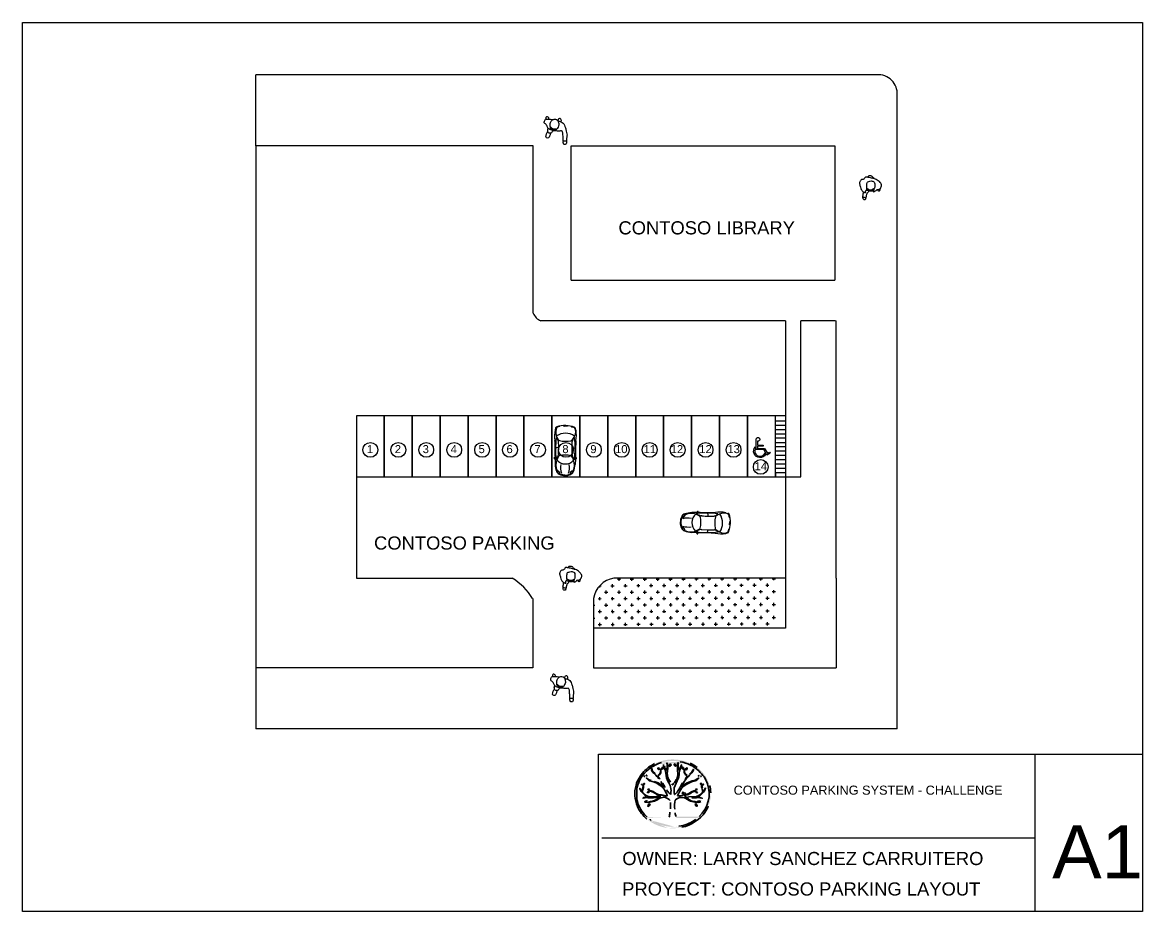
# Model space of a CAD drawing. Header units: millimetres. Extents: x 1784 to 1895, y 2074 to 2162.
import ezdxf

# ---------------------------------------------------------------- set-up
doc = ezdxf.new("R2010")
doc.units = ezdxf.units.MM
doc.layers.add('PDF_Geometry', color=7, linetype='Continuous')
doc.layers.add('PDF_Solid Fills', color=7, linetype='Continuous')
doc.styles.get("Standard").update_dxf_attribs({"font": 'arial.ttf'})

# ---------------------------------------------------------------- blocks, each defined once
blk = doc.blocks.new('pa37-15')
for points, knots in [([(1.908, 2.579), (1.939, 2.577), (2, 2.556), (2.042, 2.516), (2.065, 2.456), (2.088, 2.387), (2.101, 2.316), (2.118, 2.262), (2.097, 2.185), (2.103, 2.147), (2.102, 2.121), (2.094, 2.117), (2.068, 2.115), (2.04, 2.122), (2.02, 2.125), (2.025, 2.155), (2.026, 2.209), (2.013, 2.263), (2.014, 2.308), (2.006, 2.348), (1.981, 2.358), (1.941, 2.347), (1.881, 2.349), (1.807, 2.358), (1.71, 2.378), (1.656, 2.439), (1.65, 2.476), (1.63, 2.505), (1.595, 2.524), (1.579, 2.559), (1.597, 2.597), (1.611, 2.627), (1.632, 2.627), (1.677, 2.627), (1.734, 2.627), (1.77, 2.619), (1.788, 2.615)], [0, 0, 0, 0, 0.512573, 0.902477, 1.32851, 1.797822, 2.252522, 2.662951, 3.13742, 3.480458, 3.734938, 3.883977, 4.158334, 4.456627, 4.669367, 4.939512, 5.343632, 5.750156, 6.1175, 6.449834, 6.706389, 7.035447, 7.442725, 7.905292, 8.431323, 8.890507, 9.205865, 9.50871, 9.838045, 10.14558, 10.484906, 10.775635, 10.996579, 11.350767, 11.754305, 12.145404, 12.145404, 12.145404, 12.145404]), ([(1.694, 2.627), (1.694, 2.633), (1.692, 2.644), (1.688, 2.665), (1.66, 2.68), (1.623, 2.675), (1.626, 2.647), (1.62, 2.633), (1.618, 2.626)], [0, 0, 0, 0, 0.220425, 0.453174, 0.744566, 1.036274, 1.290146, 1.544553, 1.544553, 1.544553, 1.544553]), ([(1.871, 2.395), (1.88, 2.399), (1.895, 2.419), (1.914, 2.468), (1.931, 2.508), (1.908, 2.549), (1.914, 2.584), (1.869, 2.622), (1.818, 2.625), (1.775, 2.612), (1.741, 2.582), (1.72, 2.523), (1.728, 2.496), (1.718, 2.449), (1.75, 2.434), (1.77, 2.407), (1.803, 2.395), (1.839, 2.393), (1.862, 2.391), (1.871, 2.395)], [0, 0, 0, 0, 0.298759, 0.687843, 1.027664, 1.371542, 1.675859, 2.055884, 2.43009, 2.775284, 3.130124, 3.536206, 3.818582, 4.156444, 4.451435, 4.754608, 5.060438, 5.380194, 5.676541, 5.676541, 5.676541, 5.676541]), ([(1.975, 2.563), (1.98, 2.574), (1.982, 2.597), (1.974, 2.612), (1.961, 2.648), (1.912, 2.641), (1.91, 2.615), (1.902, 2.601), (1.9, 2.593)], [0.006897, 0.006897, 0.006897, 0.006897, 0.30371, 0.525988, 0.830395, 1.155184, 1.409315, 1.668249, 1.668249, 1.668249, 1.668249]), ([(1.73, 2.301), (1.726, 2.277), (1.707, 2.234), (1.689, 2.182), (1.633, 2.193), (1.618, 2.223), (1.64, 2.288), (1.657, 2.325), (1.669, 2.344)], [0, 0, 0, 0, 0.454132, 0.814085, 1.165949, 1.450891, 1.875973, 2.30239, 2.30239, 2.30239, 2.30239]), ([(1.787, 2.363), (1.781, 2.35), (1.765, 2.327), (1.739, 2.296), (1.699, 2.304), (1.668, 2.319), (1.67, 2.352), (1.663, 2.372), (1.669, 2.404), (1.676, 2.419)], [0, 0, 0, 0, 0.344931, 0.665353, 0.989568, 1.282598, 1.561574, 1.812786, 2.174708, 2.174708, 2.174708, 2.174708]), ([(1.871, 2.395), (1.865, 2.386), (1.849, 2.37), (1.808, 2.37), (1.759, 2.385), (1.727, 2.414), (1.726, 2.438), (1.728, 2.449)], [0, 0, 0, 0, 0.293996, 0.620509, 1.002892, 1.337573, 1.638819, 1.638819, 1.638819, 1.638819]), ([(2.095, 2.118), (2.101, 2.095), (2.098, 2.032), (2.049, 2.044), (2.032, 2.05), (2.033, 2.068), (2.028, 2.077), (2.019, 2.09), (2.024, 2.108), (2.028, 2.118), (2.03, 2.124)], [0, 0, 0, 0, 0.462293, 0.790321, 1.007167, 1.217878, 1.394026, 1.59917, 1.827645, 2.054032, 2.054032, 2.054032, 2.054032])]:
    blk.add_open_spline(points, degree=3, knots=knots)
blk = doc.blocks.new('pa37-16')
for points, knots in [([(2.631, 2.353), (2.629, 2.343), (2.627, 2.322), (2.618, 2.299), (2.623, 2.291), (2.619, 2.276), (2.634, 2.285), (2.653, 2.29), (2.682, 2.306), (2.704, 2.343), (2.71, 2.323), (2.73, 2.331), (2.766, 2.34), (2.788, 2.376), (2.811, 2.412), (2.798, 2.463), (2.777, 2.494), (2.73, 2.533), (2.685, 2.566), (2.64, 2.577), (2.574, 2.596), (2.481, 2.615), (2.456, 2.617), (2.43, 2.62), (2.418, 2.603), (2.409, 2.583), (2.384, 2.559), (2.36, 2.561), (2.329, 2.556), (2.317, 2.533), (2.301, 2.509), (2.294, 2.478), (2.297, 2.459), (2.32, 2.384), (2.332, 2.331), (2.376, 2.278), (2.399, 2.268), (2.421, 2.262), (2.448, 2.254), (2.433, 2.279), (2.438, 2.313), (2.457, 2.315), (2.465, 2.331), (2.466, 2.342), (2.468, 2.35), (2.469, 2.354)], [0, 0, 0, 0, 0.913637, 1.669764, 2.16295, 2.668948, 3.207243, 3.943434, 4.894529, 5.808927, 6.325863, 6.993807, 7.957137, 8.979064, 10.007842, 11.113774, 12.099399, 13.340294, 14.535063, 15.594014, 16.954254, 18.501688, 19.310097, 20.076553, 20.751664, 21.524055, 22.419772, 23.200354, 24.048378, 24.835542, 25.714349, 26.580403, 27.281035, 28.662529, 29.91195, 31.192083, 31.973644, 32.761633, 33.448088, 34.152334, 35.05193, 35.691147, 36.337558, 36.869852, 37.421883, 37.421883, 37.421883, 37.421883]), ([(2.642, 2.576), (2.642, 2.58), (2.641, 2.589), (2.614, 2.601), (2.598, 2.626), (2.583, 2.638), (2.558, 2.646), (2.52, 2.642), (2.505, 2.643), (2.498, 2.628), (2.495, 2.617), (2.495, 2.611)], [0, 0, 0, 0, 0.520572, 1.3591, 2.236978, 2.911629, 3.722779, 4.720143, 5.306407, 5.907089, 6.564791, 6.564791, 6.564791, 6.564791]), ([(2.621, 2.345), (2.629, 2.35), (2.64, 2.362), (2.648, 2.384), (2.648, 2.425), (2.648, 2.46), (2.642, 2.51), (2.564, 2.537), (2.51, 2.515), (2.475, 2.507), (2.465, 2.466), (2.46, 2.424), (2.467, 2.398), (2.461, 2.356), (2.476, 2.349), (2.494, 2.33), (2.502, 2.353), (2.505, 2.328), (2.537, 2.316), (2.568, 2.317), (2.591, 2.328), (2.612, 2.339), (2.621, 2.345)], [0, 0, 0, 0, 0.78617, 1.546267, 2.563812, 3.523218, 4.586752, 5.957541, 7.182988, 8.073959, 9.062311, 10.095865, 10.949899, 11.925711, 12.564873, 13.273686, 13.815408, 14.407266, 15.331022, 16.204678, 17.016135, 17.953757, 17.953757, 17.953757, 17.953757]), ([(2.612, 2.339), (2.609, 2.329), (2.597, 2.311), (2.581, 2.299), (2.543, 2.295), (2.516, 2.304), (2.501, 2.325), (2.496, 2.333), (2.494, 2.337)], [0, 0, 0, 0, 0.900008, 1.599896, 2.557404, 3.418115, 4.206952, 4.797766, 4.797766, 4.797766, 4.797766]), ([(2.767, 2.348), (2.767, 2.341), (2.764, 2.327), (2.762, 2.305), (2.751, 2.288), (2.728, 2.299), (2.724, 2.308), (2.72, 2.321), (2.72, 2.327)], [0, 0, 0, 0, 0.737612, 1.490151, 2.142099, 2.871516, 3.386264, 4.073507, 4.073507, 4.073507, 4.073507]), ([(2.518, 2.297), (2.503, 2.278), (2.475, 2.241), (2.458, 2.228), (2.458, 2.205), (2.448, 2.179), (2.447, 2.164), (2.444, 2.146), (2.43, 2.139), (2.398, 2.148), (2.38, 2.155), (2.368, 2.177), (2.381, 2.203), (2.386, 2.257), (2.387, 2.268), (2.387, 2.274)], [0, 0, 0, 0, 1.34955, 2.064502, 2.792955, 3.627051, 4.269513, 4.922758, 5.496874, 6.408168, 7.130237, 7.846571, 8.708838, 9.878803, 10.536628, 10.536628, 10.536628, 10.536628]), ([(2.44, 2.144), (2.44, 2.137), (2.438, 2.123), (2.432, 2.096), (2.405, 2.095), (2.384, 2.106), (2.377, 2.132), (2.376, 2.152), (2.375, 2.161), (2.375, 2.164)], [0, 0, 0, 0, 0.75714, 1.53278, 2.292812, 3.043433, 3.854716, 4.577667, 5.12493, 5.12493, 5.12493, 5.12493]), ([(2.621, 2.297), (2.609, 2.295), (2.586, 2.292), (2.539, 2.291), (2.503, 2.301), (2.465, 2.311), (2.452, 2.311), (2.445, 2.312)], [0, 0, 0, 0, 0.949716, 2.031576, 3.025292, 4.008879, 4.728581, 4.728581, 4.728581, 4.728581])]:
    blk.add_open_spline(points, degree=3, knots=knots)

msp = doc.modelspace()

# ---------------------------------------------------------------- hatches: boundary and pattern name
h = msp.add_hatch()
h.set_pattern_fill('CROSS', color=256, scale=0.1, angle=0.2)
h.paths.add_polyline_path([(1842.71, 2107.13, 0.333008), (1840.71, 2105.13), (1840.71, 2102.22), (1858.6, 2102.22), (1858.6, 2107.13)])
at = {"layer": 'PDF_Solid Fills', "transparency": 33554559}
h = msp.add_hatch(color=256, dxfattribs=at)
h.paths.add_polyline_path([(1845.96, 2083.4, 0.142607), (1848.02, 2082.53)], flags=0)
h.paths.add_polyline_path([(1850.21, 2088.91, 0.225561), (1846.71, 2088.87)], flags=0)
h.paths.add_polyline_path([(1852.13, 2086.73, 0.16519), (1850.91, 2088.49)], flags=0)
h.paths.add_polyline_path([(1852, 2084.67, 0.117036), (1852.24, 2086.01)], flags=0)
h.paths.add_polyline_path([(1848.02, 2082.53, 0.080482), (1849.4, 2082.6)], flags=0)
h.paths.add_polyline_path([(1850.74, 2083.41, 0.005688), (1849.6, 2083.41)], flags=0)
h.paths.add_polyline_path([(1847.41, 2083.41, 0.003447), (1849.6, 2083.41)], flags=0)
h.paths.add_polyline_path([(1847.41, 2083.41, 0.00585), (1846.29, 2083.41)], flags=0)
h.paths.add_polyline_path([(1846.38, 2083.28, 0.157584), (1848.66, 2082.66)], flags=0)
h.paths.add_polyline_path([(1848.66, 2082.66, 0.024822), (1849.1, 2082.7)], flags=0)
h.paths.add_polyline_path([(1848.26, 2084.43, 0.013896), (1848.22, 2084.1)], flags=0)
h.paths.add_polyline_path([(1848.26, 2085.04, 0.000051), (1848.23, 2085.23)], flags=0)
h.paths.add_polyline_path([(1845.89, 2085.57), (1846.05, 2085.59), (1845.9, 2085.66)], flags=0)
h.paths.add_polyline_path([(1846.37, 2087.21, 0.000891), (1846.68, 2087.12)], flags=0)
h.paths.add_polyline_path([(1847.12, 2087.37, 0.005371), (1847.31, 2087.1)], flags=0)
h.paths.add_polyline_path([(1846.78, 2087.87), (1846.97, 2087.69), (1847.05, 2087.72)], flags=0)
h.paths.add_polyline_path([(1847.4, 2087.12, 0.013775), (1847.25, 2087.34)], flags=0)
h.paths.add_polyline_path([(1847.4, 2087.12, 0.004393), (1847.52, 2086.94)], flags=0)
h.paths.add_polyline_path([(1847.75, 2086.52, 0.028628), (1847.88, 2086.28)], flags=0)
h.paths.add_polyline_path([(1847.6, 2088.78), (1847.61, 2088.84), (1847.63, 2088.79)], flags=0)
h.paths.add_polyline_path([(1847.67, 2088.63, 0.002499), (1847.63, 2088.79)], flags=0)
h.paths.add_polyline_path([(1848.4, 2086.88, 0.020778), (1848.27, 2087.06)], flags=0)
h.paths.add_polyline_path([(1849.47, 2086.99, 0.000956), (1849.68, 2087.3)], flags=0)
h.paths.add_polyline_path([(1849.91, 2087.72), (1849.98, 2087.69), (1850.14, 2087.83)], flags=0)
h.paths.add_polyline_path([(1850.06, 2085.63, 0.00778), (1849.75, 2085.69)], flags=0)
h.paths.add_polyline_path([(1851.47, 2086.27, 0.006044), (1851.41, 2086.5)], flags=0)
h.paths.add_polyline_path([(1851.34, 2085.5, 0.151637), (1851.02, 2085.57)], flags=0)
h.paths.add_polyline_path([(1850.06, 2085.55, 0.000018), (1850.37, 2085.5)], flags=0)
h.paths.add_polyline_path([(1848.74, 2084.03, 0.010858), (1848.7, 2084.37)], flags=0)
h.paths.add_polyline_path([(1848.81, 2083.66), (1848.85, 2083.51), (1849.89, 2083.5), (1850.92, 2083.5), (1851.09, 2083.66)], flags=0)
h.paths.add_polyline_path([(1849.23, 2089.06, 0.11784), (1847.38, 2088.97)], flags=0)
h.paths.add_polyline_path([(1846, 2085.16), (1846.05, 2085.13), (1846, 2085.09)], flags=0)

# ---------------------------------------------------------------- linework, layer by layer
for p, q in [((1868.6, 2156.72), (1807.44, 2156.72)), ((1807.44, 2149.72), (1807.44, 2156.72)), ((1870.6, 2092.31), (1870.6, 2154.72)), ((1834.75, 2149.72), (1807.44, 2149.72)), ((1807.44, 2149.72), (1807.44, 2098.31)), ((1834.75, 2133.23), (1834.75, 2149.72)), ((1838.51, 2136.47), (1838.51, 2149.72)), ((1838.51, 2149.72), (1864.47, 2149.72)), ((1864.47, 2149.72), (1864.47, 2136.47)), ((1838.51, 2136.47), (1864.47, 2136.47)), ((1859.6, 2132.47), (1835.5, 2132.47)), ((1859.6, 2132.47), (1859.6, 2123.13)), ((1864.53, 2132.47), (1861.1, 2132.47)), ((1861.1, 2117.13), (1861.1, 2132.47)), ((1864.6, 2107.13), (1864.6, 2132.4)), ((1820.1, 2123.13), (1817.35, 2123.13)), ((1817.35, 2123.13), (1817.35, 2117.13)), ((1822.85, 2123.13), (1820.1, 2123.13)), ((1820.1, 2123.13), (1820.1, 2117.13)), ((1820.1, 2117.13), (1820.1, 2123.13)), ((1825.6, 2123.13), (1822.85, 2123.13)), ((1822.85, 2123.13), (1822.85, 2117.13)), ((1822.85, 2117.13), (1822.85, 2123.13)), ((1828.35, 2123.13), (1825.6, 2123.13)), ((1825.6, 2123.13), (1825.6, 2117.13)), ((1825.6, 2117.13), (1825.6, 2123.13)), ((1831.1, 2123.13), (1828.35, 2123.13)), ((1828.35, 2123.13), (1828.35, 2117.13)), ((1828.35, 2117.13), (1828.35, 2123.13)), ((1833.85, 2123.13), (1831.1, 2123.13)), ((1831.1, 2123.13), (1831.1, 2117.13)), ((1831.1, 2117.13), (1831.1, 2123.13)), ((1836.6, 2123.13), (1833.85, 2123.13)), ((1833.85, 2123.13), (1833.85, 2117.13)), ((1833.85, 2117.13), (1833.85, 2123.13)), ((1839.35, 2123.13), (1836.6, 2123.13)), ((1836.6, 2123.13), (1836.6, 2117.13)), ((1836.6, 2117.13), (1836.6, 2123.13)), ((1842.1, 2123.13), (1839.35, 2123.13)), ((1839.35, 2123.13), (1839.35, 2117.13)), ((1839.35, 2117.13), (1839.35, 2123.13)), ((1844.85, 2123.13), (1842.1, 2123.13)), ((1842.1, 2123.13), (1842.1, 2117.13)), ((1842.1, 2117.13), (1842.1, 2123.13)), ((1847.6, 2123.13), (1844.85, 2123.13)), ((1844.85, 2123.13), (1844.85, 2117.13)), ((1844.85, 2117.13), (1844.85, 2123.13)), ((1850.35, 2123.13), (1847.6, 2123.13)), ((1847.6, 2123.13), (1847.6, 2117.13)), ((1847.6, 2117.13), (1847.6, 2123.13)), ((1853.1, 2123.13), (1850.35, 2123.13)), ((1850.35, 2123.13), (1850.35, 2117.13)), ((1850.35, 2117.13), (1850.35, 2123.13)), ((1855.85, 2123.13), (1853.1, 2123.13)), ((1853.1, 2123.13), (1853.1, 2117.13)), ((1853.1, 2117.13), (1853.1, 2123.13)), ((1858.6, 2123.13), (1855.85, 2123.13)), ((1855.85, 2123.13), (1855.85, 2117.13)), ((1855.85, 2117.13), (1855.85, 2123.13)), ((1858.6, 2117.13), (1858.6, 2123.13)), ((1859.6, 2123.13), (1858.6, 2123.13)), ((1859.6, 2123.13), (1859.6, 2117.13)), ((1858.6, 2122.63), (1859.6, 2122.63)), ((1858.6, 2122.21), (1859.6, 2122.21)), ((1858.6, 2121.78), (1859.6, 2121.78)), ((1858.6, 2121.36), (1859.6, 2121.36)), ((1858.6, 2120.94), (1859.6, 2120.94)), ((1858.6, 2120.51), (1859.6, 2120.51)), ((1858.6, 2120.09), (1859.6, 2120.09)), ((1858.6, 2119.67), (1859.6, 2119.67)), ((1858.6, 2119.24), (1859.6, 2119.24)), ((1858.6, 2118.82), (1859.6, 2118.82)), ((1858.6, 2118.4), (1859.6, 2118.4)), ((1858.6, 2117.98), (1859.6, 2117.98)), ((1858.6, 2117.55), (1859.6, 2117.55)), ((1858.6, 2117.55), (1858.6, 2117.13)), ((1817.35, 2117.13), (1820.1, 2117.13)), ((1817.35, 2117.13), (1817.35, 2107.13)), ((1820.1, 2117.13), (1822.85, 2117.13)), ((1822.85, 2117.13), (1825.6, 2117.13)), ((1825.6, 2117.13), (1828.35, 2117.13)), ((1828.35, 2117.13), (1831.1, 2117.13)), ((1831.1, 2117.13), (1833.85, 2117.13)), ((1833.85, 2117.13), (1836.6, 2117.13)), ((1836.6, 2117.13), (1839.35, 2117.13)), ((1839.35, 2117.13), (1842.1, 2117.13)), ((1842.1, 2117.13), (1844.85, 2117.13)), ((1844.85, 2117.13), (1847.6, 2117.13)), ((1847.6, 2117.13), (1850.35, 2117.13)), ((1850.35, 2117.13), (1853.1, 2117.13)), ((1853.1, 2117.13), (1855.85, 2117.13)), ((1855.85, 2117.13), (1858.6, 2117.13)), ((1858.6, 2117.13), (1861.1, 2117.13)), ((1859.6, 2117.13), (1859.6, 2107.13)), ((1817.35, 2107.13), (1832.71, 2107.13)), ((1859.6, 2107.13), (1842.71, 2107.13)), ((1859.6, 2107.13), (1859.6, 2102.22)), ((1864.6, 2107.13), (1864.6, 2098.31)), ((1834.71, 2105.13), (1834.71, 2098.31)), ((1840.71, 2105.13), (1840.71, 2098.31)), ((1859.6, 2102.22), (1840.71, 2102.22)), ((1834.71, 2098.31), (1807.44, 2098.31)), ((1807.44, 2098.31), (1807.44, 2092.31)), ((1840.71, 2098.31), (1864.6, 2098.31)), ((1870.6, 2092.31), (1807.44, 2092.31)), ((1884.19, 2074.3), (1884.19, 2089.79)), ((1841.5, 2081.56), (1884.19, 2081.56))]:
    msp.add_line(p, q)
at = {"color": 0}
for p, q in [((1836.94, 2121.72), (1837, 2121.96)), ((1837.37, 2122.06), (1837.36, 2122.12)), ((1837.79, 2122.11), (1837.79, 2122.17)), ((1838.12, 2122.1), (1837.8, 2122.1)), ((1838.13, 2122.11), (1838.13, 2122.16)), ((1838.55, 2122.02), (1838.56, 2122.07)), ((1838.97, 2121.72), (1838.88, 2121.94)), ((1837.08, 2121.06), (1837.22, 2120.76)), ((1838.59, 2120.72), (1838.79, 2121.02)), ((1838.59, 2119.35), (1838.6, 2120.01)), ((1838.6, 2120.01), (1838.61, 2120.6)), ((1836.9, 2119.19), (1836.91, 2118.99)), ((1836.91, 2118.87), (1836.92, 2118.36)), ((1837.23, 2119.09), (1837.08, 2118.77)), ((1838.6, 2119.07), (1838.73, 2118.75)), ((1838.91, 2118.85), (1838.88, 2118.33)), ((1838.92, 2119.16), (1838.91, 2118.98)), ((1850.87, 2113.6), (1850.36, 2113.6)), ((1851.09, 2113.29), (1850.78, 2113.44)), ((1851.2, 2113.61), (1851, 2113.61)), ((1853.06, 2113.43), (1852.76, 2113.29)), ((1853.73, 2113.57), (1853.97, 2113.51)), ((1854.06, 2113.14), (1854.13, 2113.15)), ((1851.07, 2111.92), (1850.75, 2111.78)), ((1851.35, 2111.92), (1852.01, 2111.91)), ((1852.01, 2111.91), (1852.61, 2111.9)), ((1852.73, 2111.92), (1853.03, 2111.72)), ((1854.02, 2111.97), (1854.08, 2111.95)), ((1854.1, 2112.4), (1854.11, 2112.71)), ((1854.11, 2112.39), (1854.17, 2112.39)), ((1854.12, 2112.72), (1854.18, 2112.72)), ((1850.85, 2111.61), (1850.33, 2111.63)), ((1851.16, 2111.59), (1850.98, 2111.6)), ((1853.72, 2111.54), (1853.94, 2111.64))]:
    msp.add_line(p, q, dxfattribs=at)
for points in [[(1784.47, 2161.87), (1894.75, 2161.87), (1894.75, 2074.3), (1784.47, 2074.3)], [(1894.75, 2074.3), (1841.19, 2074.3), (1841.19, 2089.79), (1894.75, 2089.79)]]:
    msp.add_lwpolyline(points, close=True)
for points in [[(1857.39, 2120.13), (1856.83, 2120.13), (1856.83, 2119.92), (1857.52, 2119.92), (1857.81, 2119.43), (1858.03, 2119.55), (1858.09, 2119.44), (1857.76, 2119.25), (1857.45, 2119.8), (1856.7, 2119.8), (1856.7, 2120.8, -3.146264), (1856.83, 2120.62), (1856.83, 2120.23), (1857.39, 2120.23)], [(1856.63, 2120.06), (1856.63, 2119.85, 1.067989), (1857.55, 2119.47), (1857.63, 2119.34, -1.151299)]]:
    msp.add_lwpolyline(points, format="xyb", close=True, dxfattribs=at)
at = {"color": 0, "elevation": 0}
for points in [[(1837.29, 2117.61, -0.043528), (1837.33, 2117.55, -0.056894), (1837.36, 2117.5, -0.099368), (1837.36, 2117.45, -0.195768), (1837.35, 2117.42, -0.195768), (1837.33, 2117.41, -0.099368), (1837.27, 2117.42, -0.056894), (1837.23, 2117.45, -0.043528), (1837.17, 2117.51, -0.043528), (1837.12, 2117.57, -0.056894), (1837.1, 2117.62, -0.099368), (1837.09, 2117.67, -0.195768), (1837.1, 2117.69, -0.195768), (1837.13, 2117.7, -0.099368), (1837.18, 2117.69, -0.056894), (1837.23, 2117.66, -0.043528)], [(1838.49, 2117.59, 0.043528), (1838.44, 2117.53, 0.056894), (1838.42, 2117.48, 0.099368), (1838.41, 2117.43, 0.195768), (1838.42, 2117.41, 0.195768), (1838.44, 2117.39, 0.099368), (1838.49, 2117.41, 0.056894), (1838.55, 2117.43, 0.043528), (1838.6, 2117.48, 0.043528), (1838.65, 2117.54, 0.056894), (1838.68, 2117.59, 0.099368), (1838.69, 2117.64, 0.195768), (1838.68, 2117.67, 0.195768), (1838.65, 2117.68, 0.099368), (1838.6, 2117.67, 0.056894), (1838.55, 2117.64, 0.043528)], [(1849.62, 2113.23, -0.043528), (1849.56, 2113.18, -0.056894), (1849.5, 2113.16, -0.099368), (1849.45, 2113.15, -0.195768), (1849.43, 2113.16, -0.195768), (1849.42, 2113.19, -0.099368), (1849.43, 2113.24, -0.056894), (1849.46, 2113.29, -0.043528), (1849.51, 2113.34, -0.043528), (1849.57, 2113.39, -0.056894), (1849.62, 2113.41, -0.099368), (1849.67, 2113.42, -0.195768), (1849.7, 2113.41, -0.195768), (1849.71, 2113.38, -0.099368), (1849.7, 2113.33, -0.056894), (1849.67, 2113.28, -0.043528)], [(1849.6, 2112.02, 0.043528), (1849.54, 2112.07, 0.056894), (1849.49, 2112.1, 0.099368), (1849.43, 2112.11, 0.195768), (1849.41, 2112.1, 0.195768), (1849.4, 2112.07, 0.099368), (1849.41, 2112.02, 0.056894), (1849.44, 2111.97, 0.043528), (1849.49, 2111.91, 0.043528), (1849.55, 2111.86, 0.056894), (1849.6, 2111.84, 0.099368), (1849.65, 2111.83, 0.195768), (1849.67, 2111.84, 0.195768), (1849.68, 2111.86, 0.099368), (1849.67, 2111.92, 0.056894), (1849.65, 2111.97, 0.043528)]]:
    msp.add_lwpolyline(points, format="xyb", close=True, dxfattribs=at)
for centre in [(1818.73, 2119.77), (1821.48, 2119.77), (1824.23, 2119.77), (1826.98, 2119.77), (1829.73, 2119.77), (1832.48, 2119.77), (1835.23, 2119.77), (1837.98, 2119.77), (1840.73, 2119.77), (1843.48, 2119.77), (1846.23, 2119.77), (1848.98, 2119.77), (1851.73, 2119.77), (1854.48, 2119.77), (1857.16, 2118.09)]:
    msp.add_circle(centre, 0.729)
for centre, radius, start, end in [((1868.71, 2154.83), 1.89, 356.5556, 93.4444), ((1836.14, 2133.84), 1.51, 203.8228, 245.2105), ((1864.52, 2132.4), 0.0775, 6.1154, 77.3224), ((1829.53, 2101.95), 6.07, 31.5287, 58.4713), ((1843.04, 2104.79), 2.36, 98.1636, 171.8364)]:
    msp.add_arc(centre, radius, start, end)
at = {"color": 0}
for centre, radius, start, end in [((1837.85, 2121.53), 0.873, 145.6666, 206.3765), ((1837.17, 2121.9), 0.178, 123.7081, 159.3915), ((1837.87, 2119.56), 2.61, 68.0573, 107.8028), ((1837.83, 2118.4), 3.69, 97.1541, 101.0077), ((1837.8, 2122.11), 0.0111, 179.1, 269.1), ((1838.12, 2122.11), 0.0111, 269.1, 359.1), ((1837.83, 2118.4), 3.69, 74.4841, 78.8323), ((1838.14, 2121.54), 0.801, 328.801, 31.4074), ((1838.82, 2121.93), 0.0556, 2.7152, 66.8759), ((1839.3, 2121.12), 2.44, 165.6762, 190.0716), ((1847.37, 2119.72), 10.41, 173.3832, 184.8168), ((1837.08, 2120.79), 0.071, 54.3849, 169.6134), ((1837.04, 2120.92), 0.0111, 39.1448, 179.1), ((1836.55, 2120.39), 0.737, 21.9447, 47.1977), ((1837.23, 2121.13), 0.167, 175.626, 204.7543), ((1837.93, 2119.87), 1.54, 54.592, 124.195), ((1837.35, 2120.86), 0.167, 217.0886, 269.1), ((1838.47, 2120.84), 0.167, 269.1, 317.7956), ((1838.99, 2120.56), 0.385, 156.8933, 173.4087), ((1839.26, 2120.45), 0.674, 129.9029, 156.8444), ((1838.77, 2120.8), 0.0897, 39.6216, 102.099), ((1838.65, 2121.11), 0.167, 326.3077, 2.9914), ((1829.73, 2119.93), 9.16, 352.9885, 6.4477), ((1835.19, 2121.22), 3.82, 351.5298, 7.438), ((1815.9, 2119.9), 21.02, 358.0744, 2.1699), ((1837.26, 2119.17), 0.828, 88.9257, 111.19), ((1836.87, 2120.52), 0.385, 4.7913, 21.3067), ((1784.44, 2123.12), 52.93, 355.9398, 356.6105), ((1808.9, 2119.18), 28.39, 1.622, 2.7641), ((1837.96, 2123.57), 2.95, 258.0098, 279.8903), ((1838.62, 2119.3), 0.657, 65.8436, 91.2948), ((1862.59, 2119.28), 23.67, 176.6425, 180.279), ((1836.92, 2118.99), 0.121, 174.8288, 292.4208), ((1836.84, 2118.65), 0.354, 68.4586, 96.549), ((1836.84, 2118.53), 0.436, 71.4714, 94.9748), ((1836.85, 2118.93), 0.135, 336.3345, 20.0854), ((1837.04, 2118.95), 0.0518, 203.5165, 307.5727), ((1838.22, 2118.31), 1.23, 157.7404, 208.0535), ((1837.01, 2118.85), 0.0118, 182.927, 333.3147), ((1836.23, 2119.49), 1.03, 320.5055, 349.3564), ((1837.92, 2119.48), 1.1, 219.9923, 318.2077), ((1837.49, 2119.32), 0.256, 169.5841, 184.2588), ((1837.45, 2118.95), 0.265, 105.8277, 148.6262), ((1837.87, 2117.02), 2.24, 74.9561, 102.5541), ((1838.4, 2118.96), 0.226, 27.7747, 77.229), ((1838.36, 2119.31), 0.236, 352.9874, 8.9427), ((1839.47, 2119.38), 0.881, 186.4157, 220.1955), ((1837.45, 2118.28), 1.37, 335.014, 19.9937), ((1838.78, 2118.92), 0.052, 224.6205, 338.239), ((1838.81, 2118.82), 0.0111, 202.152, 359.1), ((1838.98, 2118.91), 0.135, 158.3929, 202.1438), ((1838.97, 2118.55), 0.401, 82.7524, 108.6553), ((1838.9, 2118.97), 0.121, 246.0576, 3.6495), ((1838.97, 2118.63), 0.354, 81.9293, 110.0197), ((1840.34, 2118.7), 3.45, 185.7653, 197.3069), ((1837.44, 2117.75), 0.396, 190.567, 249.3851), ((1837.19, 2117.59), 0.082, 63.5357, 178.4915), ((1837.09, 2117.42), 0.305, 357.6014, 81.9296), ((1837.88, 2118.36), 1.06, 242.8348, 270.2536), ((1839.12, 2117.98), 1.67, 167.6687, 197.7694), ((1836.67, 2118.02), 1.67, 340.4306, 10.5313), ((1838.68, 2117.4), 0.302, 88.1654, 181.3258), ((1838.34, 2117.74), 0.396, 288.8149, 347.633), ((1838.58, 2117.57), 0.082, 359.7085, 114.6643), ((1835.47, 2118.78), 3.45, 340.8931, 352.4347), ((1837.93, 2118.55), 1.33, 242.1076, 268.1239), ((1837.91, 2118.44), 1.15, 268.576, 293.9506), ((1837.88, 2118.55), 1.33, 270.0761, 296.0924), ((1850.56, 2112.59), 1.33, 152.1076, 178.1239), ((1850.36, 2112.63), 1.06, 152.8348, 180.2536), ((1849.76, 2113.07), 0.396, 100.567, 159.3851), ((1849.43, 2113.43), 0.305, 267.6014, 351.9296), ((1849.99, 2111.39), 1.67, 77.6687, 107.7694), ((1849.59, 2113.32), 0.082, 333.5357, 88.4915), ((1850.71, 2110.17), 3.45, 95.7653, 107.3069), ((1850.31, 2112.29), 1.23, 67.7404, 118.0535), ((1851.48, 2112.6), 1.1, 129.9923, 228.2077), ((1850.85, 2113.51), 0.0118, 92.927, 243.3147), ((1851.5, 2114.29), 1.03, 230.5055, 259.3564), ((1851.72, 2103.14), 10.41, 83.3832, 94.8168), ((1850.99, 2113.59), 0.121, 84.8288, 202.4208), ((1850.93, 2113.67), 0.135, 246.3345, 290.0854), ((1850.95, 2113.48), 0.0518, 113.5165, 217.5727), ((1850.53, 2113.67), 0.436, 341.4714, 4.9748), ((1850.65, 2113.67), 0.354, 338.4586, 6.549), ((1850.96, 2113.06), 0.265, 15.8277, 58.6262), ((1849.03, 2112.65), 2.24, 344.9561, 12.5541), ((1851.9, 2134.61), 21.02, 268.0744, 272.1699), ((1851.33, 2113.02), 0.256, 79.5841, 94.2588), ((1855.12, 2166.07), 52.93, 265.9398, 266.6105), ((1851.17, 2113.25), 0.828, 358.9257, 21.19), ((1851.19, 2141.61), 28.39, 271.622, 272.7641), ((1852.53, 2113.64), 0.385, 274.7913, 291.3067), ((1855.58, 2112.55), 2.95, 168.0098, 189.8903), ((1852.39, 2113.96), 0.737, 291.9447, 317.1977), ((1852.86, 2113.16), 0.167, 127.0886, 179.1), ((1853.12, 2111.21), 2.44, 75.6762, 100.0716), ((1852.79, 2113.43), 0.071, 324.3849, 79.6134), ((1852.92, 2113.47), 0.0111, 309.1448, 89.1), ((1853.13, 2113.28), 0.167, 85.626, 114.7543), ((1851.87, 2112.58), 1.54, 324.592, 34.195), ((1853.53, 2112.67), 0.873, 55.6666, 116.3765), ((1853.9, 2113.35), 0.178, 33.7081, 69.3915), ((1851.56, 2112.65), 2.61, 338.0573, 17.8028), ((1850.4, 2112.68), 3.69, 7.1541, 11.0077), ((1850.56, 2112.63), 1.33, 180.0761, 206.0924), ((1850.45, 2112.6), 1.15, 178.576, 203.9506), ((1849.74, 2112.18), 0.396, 198.8149, 257.633), ((1849.4, 2111.83), 0.302, 358.1654, 91.3258), ((1850.02, 2113.84), 1.67, 250.4306, 280.5313), ((1849.57, 2111.93), 0.082, 269.7085, 24.6643), ((1851.39, 2111.04), 0.881, 96.4157, 130.1955), ((1850.97, 2112.12), 0.226, 297.7747, 347.229), ((1851.32, 2112.15), 0.236, 262.9874, 278.9427), ((1851.3, 2111.9), 0.657, 335.8436, 1.2948), ((1852.56, 2111.52), 0.385, 66.8933, 83.4087), ((1852.84, 2112.04), 0.167, 179.1, 227.7956), ((1850.4, 2112.68), 3.69, 344.4841, 348.8323), ((1854.11, 2112.4), 0.0111, 179.1, 269.1), ((1854.12, 2112.71), 0.0111, 89.1, 179.1), ((1850.79, 2115.05), 3.45, 250.8931, 262.4347), ((1850.28, 2113.06), 1.37, 245.014, 289.9937), ((1850.82, 2111.71), 0.0111, 112.152, 269.1), ((1851.94, 2120.79), 9.16, 262.9885, 276.4477), ((1850.97, 2111.61), 0.121, 156.0576, 273.6495), ((1850.91, 2111.54), 0.135, 68.3929, 112.1438), ((1850.92, 2111.73), 0.052, 134.6205, 248.239), ((1850.55, 2111.54), 0.401, 352.7524, 18.6553), ((1850.63, 2111.54), 0.354, 351.9293, 20.0197), ((1851.28, 2087.93), 23.67, 86.6425, 90.279), ((1853.23, 2115.33), 3.82, 261.5298, 277.438), ((1852.45, 2111.25), 0.674, 39.9029, 66.8444), ((1852.8, 2111.74), 0.0897, 309.6216, 12.099), ((1853.12, 2111.86), 0.167, 236.3077, 272.9914), ((1853.54, 2112.38), 0.801, 238.801, 301.4074), ((1853.94, 2111.69), 0.0556, 272.7152, 336.8759)]:
    msp.add_arc(centre, radius, start, end, dxfattribs=at)
at = {"layer": 'PDF_Geometry', "lineweight": 35}
for points in [[(1847.38, 2088.97), (1846.64, 2088.75), (1845.99, 2088.3), (1845.56, 2087.73)], [(1845.66, 2088.1), (1845.89, 2088.36), (1846.32, 2088.67), (1846.71, 2088.87)], [(1847.7, 2088.35), (1847.62, 2088.53), (1847.58, 2088.68), (1847.6, 2088.78)], [(1847.93, 2088.91), (1847.92, 2088.95), (1847.92, 2088.95), (1847.95, 2088.92)], [(1847.94, 2088.52), (1847.96, 2088.7), (1847.96, 2088.79), (1847.93, 2088.91)], [(1847.95, 2088.92), (1848.01, 2088.87), (1848.03, 2088.65), (1848, 2088.38)], [(1848.14, 2088.63), (1848.1, 2088.7), (1848.2, 2088.85), (1848.28, 2088.85)], [(1848.28, 2088.85), (1848.37, 2088.85), (1848.33, 2088.69), (1848.24, 2088.63)], [(1848.71, 2088.64), (1848.64, 2088.69), (1848.61, 2088.76), (1848.63, 2088.82)], [(1848.63, 2088.82), (1848.65, 2088.86), (1848.69, 2088.86), (1848.75, 2088.81)], [(1848.75, 2088.81), (1848.8, 2088.78), (1848.81, 2088.75), (1848.81, 2088.69)], [(1848.98, 2088.12), (1848.93, 2088.56), (1848.94, 2088.89), (1849.01, 2088.94)], [(1849.04, 2088.84), (1848.99, 2088.65), (1849.04, 2088.15), (1849.1, 2088.21)], [(1849.01, 2088.94), (1849.06, 2088.98), (1849.07, 2088.95), (1849.04, 2088.84)], [(1849.1, 2088.21), (1849.12, 2088.23), (1849.31, 2088.65), (1849.34, 2088.74)], [(1851.07, 2088.15), (1850.58, 2088.61), (1849.94, 2088.93), (1849.23, 2089.06)], [(1849.34, 2088.74), (1849.36, 2088.77), (1849.36, 2088.75), (1849.35, 2088.66)], [(1850.21, 2088.91), (1850.52, 2088.76), (1850.66, 2088.68), (1850.91, 2088.49)], [(1844.88, 2086.75), (1845.02, 2087.25), (1845.27, 2087.68), (1845.66, 2088.1)], [(1845.56, 2087.73), (1845.32, 2087.41), (1845.16, 2087.11), (1845.06, 2086.79)], [(1845.66, 2087.65), (1845.68, 2087.67), (1845.76, 2087.64), (1845.76, 2087.61)], [(1845.68, 2087.61), (1845.66, 2087.63), (1845.66, 2087.64), (1845.66, 2087.65)], [(1845.89, 2087.68), (1845.88, 2087.7), (1845.88, 2087.72), (1845.89, 2087.73)], [(1845.89, 2087.73), (1845.92, 2087.76), (1845.93, 2087.75), (1845.95, 2087.69)], [(1845.93, 2087.64), (1845.91, 2087.64), (1845.89, 2087.66), (1845.89, 2087.68)], [(1845.95, 2087.69), (1845.96, 2087.65), (1845.95, 2087.64), (1845.93, 2087.64)], [(1846.49, 2088.06), (1846.43, 2088.17), (1846.39, 2088.3), (1846.41, 2088.36)], [(1846.41, 2088.36), (1846.42, 2088.4), (1846.43, 2088.4), (1846.47, 2088.29)], [(1846.47, 2088.29), (1846.54, 2088.11), (1846.57, 2088.07), (1846.78, 2087.87)], [(1846.69, 2087.85), (1846.6, 2087.94), (1846.51, 2088.03), (1846.49, 2088.06)], [(1847.12, 2087.37), (1847.06, 2087.47), (1846.85, 2087.7), (1846.69, 2087.85)], [(1847.04, 2088.39), (1847.02, 2088.47), (1847.04, 2088.47), (1847.14, 2088.42)], [(1847.1, 2088.3), (1847.08, 2088.32), (1847.05, 2088.36), (1847.04, 2088.39)], [(1847.14, 2087.72), (1847.09, 2087.67), (1847.04, 2087.62), (1847.04, 2087.61)], [(1847.05, 2087.72), (1847.2, 2087.79), (1847.33, 2088.06), (1847.31, 2088.23)], [(1847.2, 2088.33), (1847.19, 2088.27), (1847.14, 2088.26), (1847.1, 2088.3)], [(1847.14, 2088.42), (1847.19, 2088.39), (1847.2, 2088.37), (1847.2, 2088.33)], [(1847.28, 2087.89), (1847.26, 2087.85), (1847.2, 2087.77), (1847.14, 2087.72)], [(1847.32, 2088.3), (1847.36, 2088.28), (1847.33, 2087.99), (1847.28, 2087.89)], [(1847.31, 2088.23), (1847.3, 2088.3), (1847.3, 2088.31), (1847.32, 2088.3)], [(1847.39, 2088.34), (1847.36, 2088.4), (1847.38, 2088.45), (1847.44, 2088.49)], [(1847.54, 2088.47), (1847.54, 2088.36), (1847.43, 2088.26), (1847.39, 2088.34)], [(1847.44, 2088.49), (1847.52, 2088.54), (1847.54, 2088.53), (1847.54, 2088.47)], [(1847.67, 2088.63), (1847.7, 2088.53), (1847.83, 2088.24), (1847.86, 2088.21)], [(1847.82, 2087.89), (1847.82, 2088.03), (1847.79, 2088.17), (1847.7, 2088.35)], [(1848.11, 2086.98), (1847.92, 2087.3), (1847.81, 2087.64), (1847.82, 2087.89)], [(1847.86, 2088.21), (1847.89, 2088.19), (1847.92, 2088.3), (1847.94, 2088.52)], [(1848, 2088.38), (1847.96, 2088.04), (1847.95, 2087.7), (1847.98, 2087.61)], [(1848.24, 2088.63), (1848.18, 2088.59), (1848.17, 2088.59), (1848.14, 2088.63)], [(1848.81, 2088.69), (1848.81, 2088.59), (1848.79, 2088.58), (1848.71, 2088.64)], [(1849.12, 2087.79), (1849.1, 2087.51), (1849.01, 2087.23), (1848.83, 2086.95)], [(1848.93, 2087.49), (1848.99, 2087.65), (1849.01, 2087.88), (1848.98, 2088.12)], [(1849.26, 2088.36), (1849.16, 2088.16), (1849.15, 2088.08), (1849.12, 2087.79)], [(1849.35, 2088.66), (1849.35, 2088.56), (1849.33, 2088.49), (1849.26, 2088.36)], [(1849.44, 2088.39), (1849.37, 2088.51), (1849.42, 2088.57), (1849.53, 2088.48)], [(1849.56, 2088.33), (1849.52, 2088.29), (1849.49, 2088.31), (1849.44, 2088.39)], [(1849.53, 2088.48), (1849.59, 2088.43), (1849.6, 2088.37), (1849.56, 2088.33)], [(1849.65, 2087.94), (1849.62, 2088.05), (1849.6, 2088.28), (1849.63, 2088.31)], [(1849.63, 2088.31), (1849.65, 2088.32), (1849.65, 2088.27), (1849.65, 2088.19)], [(1849.65, 2088.19), (1849.65, 2087.99), (1849.76, 2087.79), (1849.91, 2087.72)], [(1849.81, 2087.72), (1849.72, 2087.81), (1849.68, 2087.86), (1849.65, 2087.94)], [(1849.76, 2088.29), (1849.74, 2088.35), (1849.77, 2088.4), (1849.84, 2088.43)], [(1849.87, 2088.3), (1849.83, 2088.27), (1849.77, 2088.26), (1849.76, 2088.29)], [(1849.84, 2087.51), (1849.94, 2087.59), (1849.94, 2087.59), (1849.81, 2087.72)], [(1849.84, 2088.43), (1849.87, 2088.44), (1849.91, 2088.45), (1849.91, 2088.45)], [(1849.91, 2088.45), (1849.94, 2088.45), (1849.9, 2088.34), (1849.87, 2088.3)], [(1850.24, 2087.82), (1850.13, 2087.71), (1849.99, 2087.57), (1849.94, 2087.51)], [(1850.14, 2087.83), (1850.33, 2088), (1850.47, 2088.16), (1850.5, 2088.26)], [(1850.54, 2088.25), (1850.51, 2088.11), (1850.45, 2088.01), (1850.24, 2087.82)], [(1850.5, 2088.26), (1850.54, 2088.35), (1850.55, 2088.34), (1850.54, 2088.25)], [(1851.03, 2087.64), (1851.02, 2087.66), (1851.04, 2087.75), (1851.06, 2087.75)], [(1851.08, 2087.66), (1851.06, 2087.62), (1851.05, 2087.61), (1851.03, 2087.64)], [(1851.06, 2087.75), (1851.09, 2087.75), (1851.11, 2087.69), (1851.08, 2087.66)], [(1851.91, 2086.89), (1851.75, 2087.34), (1851.46, 2087.79), (1851.07, 2088.15)], [(1851.23, 2087.61), (1851.23, 2087.64), (1851.28, 2087.67), (1851.3, 2087.65)], [(1851.3, 2087.65), (1851.31, 2087.64), (1851.3, 2087.63), (1851.3, 2087.61)], [(1845.02, 2084.64), (1844.73, 2085.31), (1844.68, 2086.09), (1844.88, 2086.75)], [(1845.06, 2086.79), (1844.95, 2086.42), (1844.95, 2086.37), (1844.95, 2085.89)], [(1845.44, 2086.77), (1845.41, 2086.8), (1845.41, 2086.86), (1845.44, 2086.86)], [(1845.43, 2086.19), (1845.46, 2086.19), (1845.56, 2086.49), (1845.59, 2086.67)], [(1845.44, 2086.86), (1845.49, 2086.86), (1845.52, 2086.83), (1845.51, 2086.8)], [(1845.51, 2086.8), (1845.5, 2086.76), (1845.47, 2086.75), (1845.44, 2086.77)], [(1845.62, 2086.72), (1845.64, 2086.64), (1845.62, 2086.52), (1845.57, 2086.36)], [(1845.59, 2086.67), (1845.6, 2086.78), (1845.6, 2086.78), (1845.62, 2086.72)], [(1845.66, 2086.82), (1845.63, 2086.83), (1845.63, 2086.88), (1845.66, 2086.92)], [(1845.66, 2086.92), (1845.69, 2086.95), (1845.69, 2086.95), (1845.72, 2086.91)], [(1845.72, 2086.84), (1845.7, 2086.82), (1845.68, 2086.82), (1845.66, 2086.82)], [(1845.76, 2087.61), (1845.76, 2087.58), (1845.71, 2087.58), (1845.68, 2087.61)], [(1845.72, 2086.91), (1845.74, 2086.87), (1845.74, 2086.86), (1845.72, 2086.84)], [(1846.01, 2087.33), (1845.88, 2087.44), (1845.86, 2087.49), (1845.97, 2087.41)], [(1845.97, 2087.41), (1846.13, 2087.3), (1846.24, 2087.25), (1846.37, 2087.21)], [(1846.11, 2087.23), (1846.11, 2087.23), (1846.07, 2087.28), (1846.01, 2087.33)], [(1846.19, 2087.19), (1846.14, 2087.2), (1846.1, 2087.22), (1846.11, 2087.23)], [(1847.11, 2086.83), (1846.85, 2087), (1846.6, 2087.09), (1846.19, 2087.19)], [(1846.68, 2087.12), (1846.95, 2087.05), (1847.2, 2086.91), (1847.44, 2086.71)], [(1847.04, 2087.61), (1847.04, 2087.61), (1847.07, 2087.56), (1847.11, 2087.52)], [(1847.11, 2087.52), (1847.15, 2087.48), (1847.18, 2087.44), (1847.18, 2087.43)], [(1847.76, 2086.17), (1847.63, 2086.42), (1847.43, 2086.63), (1847.11, 2086.83)], [(1847.18, 2087.43), (1847.18, 2087.43), (1847.21, 2087.38), (1847.25, 2087.34)], [(1847.59, 2086.59), (1847.63, 2086.59), (1847.52, 2086.8), (1847.31, 2087.1)], [(1847.44, 2086.71), (1847.51, 2086.64), (1847.58, 2086.59), (1847.59, 2086.59)], [(1847.52, 2086.94), (1847.57, 2086.88), (1847.68, 2086.67), (1847.75, 2086.52)], [(1847.98, 2087.61), (1848.06, 2087.37), (1848.12, 2087.26), (1848.27, 2087.06)], [(1848.32, 2086.38), (1848.25, 2086.71), (1848.23, 2086.77), (1848.11, 2086.98)], [(1848.4, 2086.88), (1848.43, 2086.82), (1848.47, 2086.77), (1848.48, 2086.77)], [(1848.48, 2086.77), (1848.49, 2086.77), (1848.52, 2086.81), (1848.55, 2086.86)], [(1848.55, 2086.86), (1848.58, 2086.91), (1848.65, 2087.01), (1848.7, 2087.08)], [(1848.83, 2086.95), (1848.66, 2086.68), (1848.58, 2086.29), (1848.64, 2085.98)], [(1848.7, 2087.08), (1848.84, 2087.27), (1848.88, 2087.33), (1848.93, 2087.49)], [(1848.92, 2086.07), (1849.05, 2086.24), (1849.12, 2086.36), (1849.32, 2086.74)], [(1849.73, 2086.75), (1849.55, 2086.62), (1849.34, 2086.42), (1849.28, 2086.31)], [(1849.32, 2086.74), (1849.36, 2086.83), (1849.43, 2086.94), (1849.47, 2086.99)], [(1849.94, 2087.51), (1849.75, 2087.27), (1849.34, 2086.65), (1849.34, 2086.6)], [(1849.34, 2086.6), (1849.34, 2086.57), (1849.39, 2086.6), (1849.49, 2086.69)], [(1849.49, 2086.69), (1849.75, 2086.91), (1850.1, 2087.09), (1850.41, 2087.16)], [(1849.68, 2087.3), (1849.77, 2087.41), (1849.84, 2087.51), (1849.84, 2087.51)], [(1850.57, 2087.14), (1850.25, 2087.06), (1850.03, 2086.95), (1849.73, 2086.75)], [(1850.41, 2087.16), (1850.65, 2087.21), (1850.9, 2087.33), (1851.03, 2087.44)], [(1850.78, 2087.2), (1850.77, 2087.19), (1850.67, 2087.17), (1850.57, 2087.14)], [(1850.83, 2087.21), (1850.82, 2087.21), (1850.8, 2087.21), (1850.78, 2087.2)], [(1850.95, 2087.33), (1850.88, 2087.28), (1850.83, 2087.23), (1850.84, 2087.22)], [(1850.84, 2087.22), (1850.84, 2087.21), (1850.84, 2087.21), (1850.83, 2087.21)], [(1851.06, 2087.45), (1851.06, 2087.44), (1851.01, 2087.38), (1850.95, 2087.33)], [(1851.03, 2087.44), (1851.06, 2087.47), (1851.06, 2087.47), (1851.06, 2087.45)], [(1851.09, 2083.66), (1852, 2084.53), (1852.31, 2085.73), (1851.91, 2086.89)], [(1851.24, 2086.84), (1851.22, 2086.86), (1851.22, 2086.87), (1851.24, 2086.91)], [(1851.3, 2087.61), (1851.28, 2087.58), (1851.23, 2087.58), (1851.23, 2087.61)], [(1851.24, 2086.91), (1851.27, 2086.96), (1851.27, 2086.96), (1851.3, 2086.93)], [(1851.33, 2086.86), (1851.33, 2086.82), (1851.27, 2086.8), (1851.24, 2086.84)], [(1851.3, 2086.93), (1851.31, 2086.91), (1851.33, 2086.88), (1851.33, 2086.86)], [(1851.39, 2086.35), (1851.33, 2086.52), (1851.31, 2086.68), (1851.34, 2086.73)], [(1851.34, 2086.73), (1851.36, 2086.76), (1851.36, 2086.75), (1851.36, 2086.7)], [(1851.36, 2086.7), (1851.37, 2086.66), (1851.38, 2086.57), (1851.41, 2086.5)], [(1851.43, 2086.78), (1851.43, 2086.8), (1851.43, 2086.82), (1851.45, 2086.83)], [(1851.55, 2086.83), (1851.55, 2086.76), (1851.46, 2086.73), (1851.43, 2086.78)], [(1851.45, 2086.83), (1851.48, 2086.87), (1851.55, 2086.87), (1851.55, 2086.83)], [(1852.13, 2086.73), (1852.21, 2086.46), (1852.23, 2086.34), (1852.24, 2086.01)], [(1844.95, 2085.89), (1844.95, 2085.4), (1844.96, 2085.27), (1845.1, 2084.89)], [(1845.28, 2086.31), (1845.21, 2086.47), (1845.24, 2086.48), (1845.33, 2086.33)], [(1845.9, 2085.66), (1845.67, 2085.79), (1845.38, 2086.09), (1845.28, 2086.31)], [(1845.33, 2086.33), (1845.37, 2086.25), (1845.42, 2086.19), (1845.43, 2086.19)], [(1845.51, 2086.15), (1845.49, 2086.07), (1845.49, 2086.07), (1845.64, 2085.93)], [(1845.57, 2086.36), (1845.54, 2086.29), (1845.51, 2086.2), (1845.51, 2086.15)], [(1845.68, 2085.49), (1845.56, 2085.46), (1845.55, 2085.46), (1845.59, 2085.49)], [(1845.59, 2085.49), (1845.64, 2085.54), (1845.71, 2085.56), (1845.89, 2085.57)], [(1845.64, 2085.93), (1845.83, 2085.75), (1845.96, 2085.67), (1846.16, 2085.63)], [(1846.04, 2085.51), (1845.83, 2085.53), (1845.79, 2085.52), (1845.68, 2085.49)], [(1846.01, 2086.01), (1845.99, 2086.03), (1846, 2086.05), (1846.06, 2086.08)], [(1846.2, 2086.08), (1846.2, 2086.03), (1846.05, 2085.97), (1846.01, 2086.01)], [(1846.09, 2086.29), (1846.04, 2086.34), (1846.05, 2086.37), (1846.11, 2086.37)], [(1847.15, 2085.6), (1846.71, 2085.5), (1846.49, 2085.48), (1846.04, 2085.51)], [(1846.06, 2086.08), (1846.12, 2086.12), (1846.2, 2086.12), (1846.2, 2086.08)], [(1846.21, 2086.29), (1846.2, 2086.26), (1846.13, 2086.26), (1846.09, 2086.29)], [(1846.11, 2086.37), (1846.16, 2086.37), (1846.22, 2086.33), (1846.21, 2086.29)], [(1846.31, 2086.15), (1846.17, 2086.17), (1846.15, 2086.19), (1846.28, 2086.19)], [(1846.16, 2085.63), (1846.42, 2085.57), (1846.84, 2085.59), (1847.06, 2085.67)], [(1846.28, 2086.19), (1846.41, 2086.19), (1846.55, 2086.14), (1846.66, 2086.05)], [(1846.67, 2085.99), (1846.54, 2086.08), (1846.43, 2086.13), (1846.31, 2086.15)], [(1846.51, 2085.17), (1846.65, 2085.2), (1846.71, 2085.23), (1847, 2085.42)], [(1846.66, 2086.05), (1846.82, 2085.92), (1847.03, 2085.84), (1847.26, 2085.81)], [(1847.16, 2085.78), (1847.01, 2085.8), (1846.81, 2085.88), (1846.67, 2085.99)], [(1847.63, 2085.56), (1847.45, 2085.56), (1847.25, 2085.48), (1846.98, 2085.32)], [(1847, 2085.42), (1847.07, 2085.47), (1847.14, 2085.51), (1847.15, 2085.51)], [(1847.06, 2085.67), (1847.09, 2085.67), (1847.16, 2085.69), (1847.21, 2085.7)], [(1847.22, 2085.54), (1847.31, 2085.6), (1847.27, 2085.63), (1847.15, 2085.6)], [(1847.15, 2085.51), (1847.16, 2085.51), (1847.19, 2085.52), (1847.22, 2085.54)], [(1847.21, 2085.7), (1847.39, 2085.72), (1847.37, 2085.75), (1847.16, 2085.78)], [(1847.26, 2085.81), (1847.34, 2085.8), (1847.42, 2085.79), (1847.43, 2085.78)], [(1847.43, 2085.78), (1847.44, 2085.77), (1847.48, 2085.76), (1847.52, 2085.75)], [(1847.52, 2085.75), (1847.56, 2085.74), (1847.61, 2085.73), (1847.64, 2085.72)], [(1848.23, 2085.23), (1848.21, 2085.33), (1847.8, 2085.56), (1847.63, 2085.56)], [(1847.64, 2085.72), (1847.72, 2085.69), (1847.94, 2085.67), (1847.96, 2085.69)], [(1847.96, 2085.69), (1847.98, 2085.71), (1847.89, 2085.91), (1847.76, 2086.17)], [(1847.88, 2086.28), (1847.99, 2086.12), (1848.23, 2085.84), (1848.26, 2085.84)], [(1848.26, 2085.84), (1848.31, 2085.84), (1848.36, 2086.22), (1848.32, 2086.38)], [(1848.64, 2085.98), (1848.66, 2085.91), (1848.67, 2085.85), (1848.68, 2085.84)], [(1848.68, 2085.84), (1848.7, 2085.82), (1848.76, 2085.87), (1848.92, 2086.07)], [(1849.15, 2085.52), (1849, 2085.47), (1848.75, 2085.31), (1848.73, 2085.26)], [(1849.28, 2086.31), (1849.18, 2086.14), (1848.98, 2085.73), (1848.98, 2085.7)], [(1848.98, 2085.7), (1848.98, 2085.69), (1849.02, 2085.69), (1849.08, 2085.69)], [(1849.08, 2085.69), (1849.15, 2085.69), (1849.33, 2085.72), (1849.57, 2085.79)], [(1849.39, 2085.55), (1849.31, 2085.56), (1849.26, 2085.55), (1849.15, 2085.52)], [(1849.95, 2085.34), (1849.75, 2085.46), (1849.54, 2085.54), (1849.39, 2085.55)], [(1849.45, 2085.94), (1849.42, 2085.99), (1849.43, 2086), (1849.46, 2086.03)], [(1849.54, 2085.86), (1849.51, 2085.88), (1849.47, 2085.91), (1849.45, 2085.94)], [(1849.46, 2086.03), (1849.5, 2086.08), (1849.52, 2086.08), (1849.6, 2086.01)], [(1849.57, 2085.79), (1849.62, 2085.8), (1849.61, 2085.84), (1849.54, 2085.86)], [(1849.79, 2085.78), (1849.58, 2085.75), (1849.56, 2085.72), (1849.75, 2085.69)], [(1849.6, 2086.01), (1849.66, 2085.96), (1849.7, 2085.95), (1849.76, 2085.96)], [(1849.71, 2085.88), (1849.61, 2085.82), (1849.63, 2085.81), (1849.75, 2085.82)], [(1849.7, 2085.6), (1849.69, 2085.59), (1849.74, 2085.54), (1849.88, 2085.46)], [(1849.8, 2085.6), (1849.75, 2085.61), (1849.72, 2085.61), (1849.7, 2085.6)], [(1849.76, 2085.96), (1849.81, 2085.96), (1849.77, 2085.91), (1849.71, 2085.88)], [(1849.75, 2085.82), (1849.9, 2085.84), (1850.09, 2085.91), (1850.29, 2086.05)], [(1850.32, 2086.01), (1850.1, 2085.86), (1849.94, 2085.79), (1849.79, 2085.78)], [(1850.06, 2085.55), (1849.96, 2085.57), (1849.84, 2085.59), (1849.8, 2085.6)], [(1849.88, 2085.46), (1850.31, 2085.2), (1850.34, 2085.18), (1850.54, 2085.15)], [(1850.06, 2085.63), (1850.42, 2085.56), (1850.82, 2085.6), (1851.05, 2085.72)], [(1850.29, 2086.05), (1850.49, 2086.18), (1850.53, 2086.19), (1850.68, 2086.19)], [(1850.6, 2086.14), (1850.51, 2086.12), (1850.45, 2086.09), (1850.32, 2086.01)], [(1850.82, 2085.51), (1850.59, 2085.49), (1850.45, 2085.49), (1850.37, 2085.5)], [(1850.68, 2086.19), (1850.81, 2086.19), (1850.78, 2086.17), (1850.6, 2086.14)], [(1850.75, 2086.29), (1850.74, 2086.33), (1850.78, 2086.37), (1850.84, 2086.37)], [(1850.81, 2086.02), (1850.74, 2086.06), (1850.76, 2086.12), (1850.84, 2086.12)], [(1850.88, 2086.33), (1850.88, 2086.27), (1850.78, 2086.24), (1850.75, 2086.29)], [(1850.95, 2086.01), (1850.94, 2085.98), (1850.86, 2085.99), (1850.81, 2086.02)], [(1851.27, 2085.49), (1851.16, 2085.53), (1851.14, 2085.53), (1850.82, 2085.51)], [(1850.84, 2086.37), (1850.87, 2086.37), (1850.88, 2086.36), (1850.88, 2086.33)], [(1850.84, 2086.12), (1850.87, 2086.12), (1850.97, 2086.03), (1850.95, 2086.01)], [(1850.95, 2085.61), (1850.94, 2085.61), (1850.92, 2085.6), (1850.92, 2085.59)], [(1850.92, 2085.59), (1850.92, 2085.57), (1850.94, 2085.56), (1851.02, 2085.57)], [(1851.27, 2085.81), (1851.17, 2085.73), (1850.99, 2085.61), (1850.95, 2085.61)], [(1851.05, 2085.72), (1851.11, 2085.75), (1851.23, 2085.84), (1851.3, 2085.92)], [(1851.67, 2086.28), (1851.67, 2086.24), (1851.39, 2085.91), (1851.27, 2085.81)], [(1851.34, 2085.5), (1851.44, 2085.45), (1851.41, 2085.45), (1851.27, 2085.49)], [(1851.3, 2085.92), (1851.43, 2086.04), (1851.45, 2086.06), (1851.45, 2086.13)], [(1851.45, 2086.13), (1851.45, 2086.17), (1851.42, 2086.27), (1851.39, 2086.35)], [(1851.47, 2086.27), (1851.49, 2086.22), (1851.51, 2086.18), (1851.52, 2086.18)], [(1851.52, 2086.18), (1851.54, 2086.18), (1851.59, 2086.25), (1851.63, 2086.33)], [(1851.63, 2086.33), (1851.68, 2086.42), (1851.73, 2086.49), (1851.73, 2086.5)], [(1851.69, 2086.36), (1851.68, 2086.33), (1851.67, 2086.3), (1851.67, 2086.28)], [(1851.73, 2086.5), (1851.76, 2086.51), (1851.72, 2086.41), (1851.69, 2086.36)], [(1845.43, 2083.96), (1845.3, 2084.13), (1845.1, 2084.46), (1845.02, 2084.64)], [(1845.1, 2084.89), (1845.26, 2084.44), (1845.63, 2083.9), (1845.98, 2083.59)], [(1845.8, 2085.08), (1845.71, 2085.11), (1845.7, 2085.13), (1845.78, 2085.17)], [(1845.78, 2085.17), (1845.88, 2085.21), (1845.94, 2085.21), (1846, 2085.16)], [(1846, 2085.09), (1845.95, 2085.05), (1845.9, 2085.05), (1845.8, 2085.08)], [(1846.14, 2085.04), (1846.05, 2085.01), (1846.04, 2085.01), (1846.09, 2085.05)], [(1846.15, 2084.69), (1846.07, 2084.63), (1846.05, 2084.65), (1846.06, 2084.73)], [(1846.06, 2084.73), (1846.07, 2084.78), (1846.09, 2084.82), (1846.13, 2084.85)], [(1846.09, 2085.05), (1846.12, 2085.09), (1846.2, 2085.11), (1846.51, 2085.17)], [(1846.13, 2084.85), (1846.18, 2084.89), (1846.25, 2084.9), (1846.26, 2084.88)], [(1846.39, 2085.1), (1846.29, 2085.08), (1846.18, 2085.06), (1846.14, 2085.04)], [(1846.26, 2084.88), (1846.28, 2084.85), (1846.2, 2084.72), (1846.15, 2084.69)], [(1846.98, 2085.32), (1846.75, 2085.18), (1846.63, 2085.14), (1846.39, 2085.1)], [(1848.26, 2084.43), (1848.29, 2084.59), (1848.29, 2084.88), (1848.26, 2085.04)], [(1848.73, 2085.26), (1848.68, 2085.1), (1848.66, 2084.6), (1848.7, 2084.37)], [(1850.55, 2085.1), (1850.34, 2085.13), (1850.18, 2085.2), (1849.95, 2085.34)], [(1850.54, 2085.15), (1850.72, 2085.12), (1850.85, 2085.08), (1850.89, 2085.04)], [(1850.81, 2085.05), (1850.77, 2085.06), (1850.65, 2085.09), (1850.55, 2085.1)], [(1850.68, 2084.86), (1850.68, 2084.9), (1850.75, 2084.9), (1850.81, 2084.87)], [(1850.81, 2084.68), (1850.76, 2084.72), (1850.68, 2084.82), (1850.68, 2084.86)], [(1850.89, 2085.04), (1850.92, 2085.01), (1850.9, 2085.01), (1850.81, 2085.05)], [(1850.81, 2084.87), (1850.88, 2084.84), (1850.94, 2084.66), (1850.88, 2084.66)], [(1850.88, 2084.66), (1850.87, 2084.66), (1850.83, 2084.67), (1850.81, 2084.68)], [(1850.95, 2085.09), (1850.92, 2085.12), (1850.92, 2085.13), (1850.95, 2085.16)], [(1850.95, 2085.16), (1850.98, 2085.18), (1851.02, 2085.2), (1851.05, 2085.2)], [(1851.04, 2085.05), (1851.01, 2085.05), (1850.97, 2085.07), (1850.95, 2085.09)], [(1851.25, 2085.13), (1851.25, 2085.11), (1851.09, 2085.05), (1851.04, 2085.05)], [(1851.05, 2085.2), (1851.11, 2085.2), (1851.25, 2085.15), (1851.25, 2085.13)], [(1852, 2084.67), (1851.95, 2084.56), (1851.77, 2084.23), (1851.69, 2084.1)], [(1845.96, 2083.4), (1845.84, 2083.5), (1845.56, 2083.79), (1845.43, 2083.96)], [(1846.29, 2083.41), (1846.23, 2083.4), (1846.25, 2083.37), (1846.38, 2083.28)], [(1848.13, 2083.6), (1848.18, 2083.74), (1848.2, 2083.86), (1848.22, 2084.1)], [(1848.74, 2084.03), (1848.75, 2083.91), (1848.78, 2083.74), (1848.81, 2083.66)], [(1849.1, 2082.7), (1849.69, 2082.8), (1850.17, 2082.98), (1850.63, 2083.29)], [(1851.69, 2084.1), (1851.19, 2083.37), (1850.33, 2082.81), (1849.4, 2082.6)], [(1850.63, 2083.29), (1850.77, 2083.38), (1850.78, 2083.4), (1850.74, 2083.41)]]:
    msp.add_open_spline(points, degree=3, dxfattribs=at)
at = {"layer": 'PDF_Solid Fills', "transparency": 33554559}
msp.add_solid([(1845.98, 2083.59), (1846.09, 2083.5), (1848.09, 2083.5)], dxfattribs=at)

# ---------------------------------------------------------------- block references
at = {"xscale": 4.277261216428659, "yscale": 4.277261216428659, "zscale": 4.277261216428659}
for name, p in [('pa37-15', (1829.06, 2141.11)), ('pa37-16', (1857.06, 2135.44)), ('pa37-16', (1827.54, 2096.98)), ('pa37-15', (1829.71, 2086.22))]:
    msp.add_blockref(name, p, dxfattribs=at)

# ---------------------------------------------------------------- texts
for s, height, p in [('CONTOSO LIBRARY', 1.2941, (1843.15, 2140.99)), ('1', 0.788, (1818.38, 2119.45)), ('2', 0.788, (1821.13, 2119.45)), ('3', 0.788, (1823.88, 2119.45)), ('4', 0.788, (1826.63, 2119.45)), ('5', 0.788, (1829.38, 2119.45)), ('6', 0.788, (1832.13, 2119.45)), ('7', 0.788, (1834.88, 2119.45)), ('8', 0.788, (1837.63, 2119.45)), ('9', 0.788, (1840.38, 2119.45)), ('10', 0.788, (1842.82, 2119.45)), ('11', 0.788, (1845.62, 2119.45)), ('12', 0.788, (1848.3, 2119.45)), ('12', 0.788, (1851.11, 2119.45)), ('13', 0.788, (1853.88, 2119.45)), ('14', 0.788, (1856.56, 2117.77)), ('CONTOSO PARKING', 1.2941, (1819.09, 2109.95)), ('CONTOSO PARKING SYSTEM - CHALLENGE', 0.8955, (1854.49, 2085.81)), ('A1', 5.232, (1885.85, 2077.57)), ('OWNER: LARRY SANCHEZ CARRUITERO', 1.2941, (1843.53, 2078.88)), ('PROYECT: CONTOSO PARKING LAYOUT', 1.2941, (1843.52, 2075.88))]:
    msp.add_text(s, height=height).set_placement(p)

doc.saveas('drawing.dxf')
